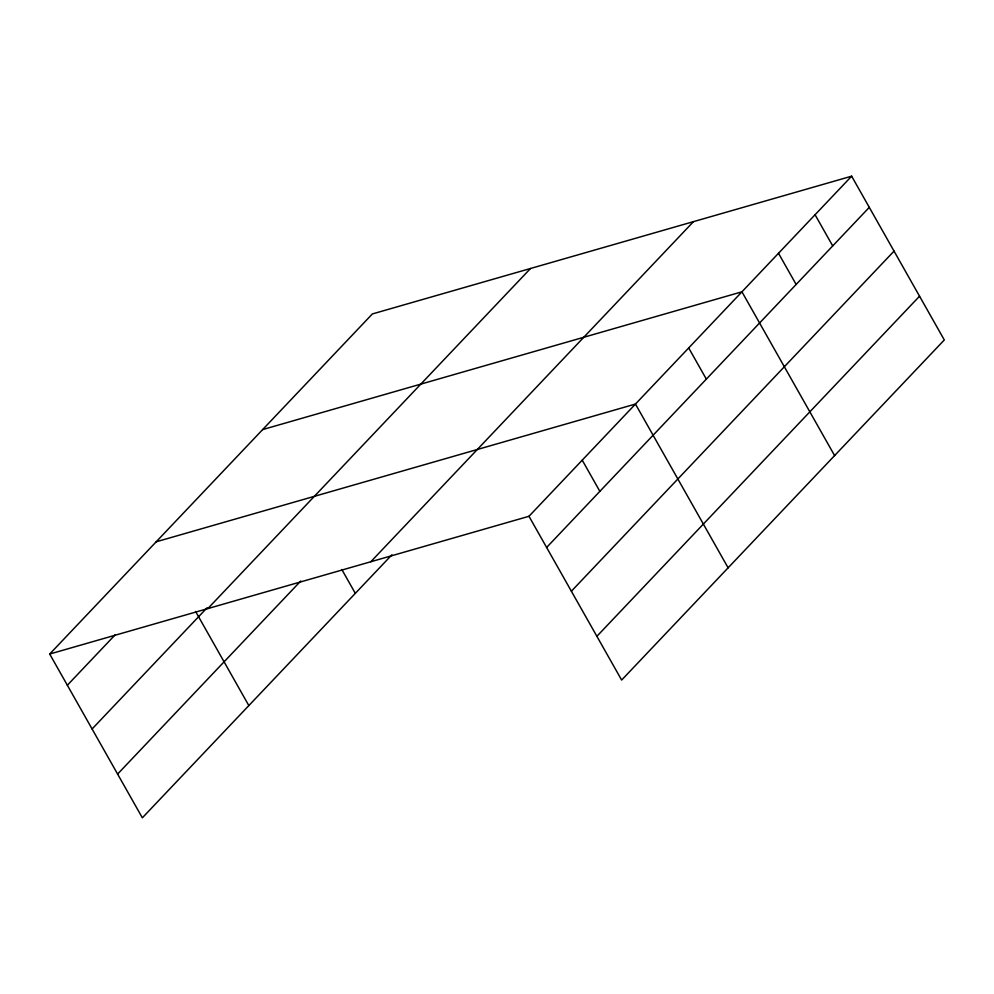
<?xml version="1.0" encoding="UTF-8"?>
<svg xmlns="http://www.w3.org/2000/svg" width="994" height="994" viewBox="0 0 994 994"><rect width="100%" height="100%" fill="white"/><g stroke="black" fill="none" stroke-linecap="round" stroke-linejoin="round"><path stroke-width="1.49" d="M391.884 554.814L142.353 817.813L49.7 654.04L372.365 313.942L851.647 176.186L944.3 339.96L621.635 680.058L528.982 516.284L851.647 176.186M67.344 685.226L115.254 634.719M92.094 728.975L207.1 607.769M207.858 608.577L530.523 268.479M117.603 774.065L300.747 581.018M370.812 561.747L693.477 221.65M546.625 547.458L869.278 207.373M571.376 591.219L894.041 251.122M596.885 636.297L919.549 296.2M262.652 429.582L741.934 291.814L834.6 455.587M156.182 541.805L635.452 404.049L728.117 567.822M49.7 654.04L528.982 516.284M815.068 214.729L832.711 245.916M778.501 253.271L796.144 284.458M688.693 347.937L706.336 379.112M582.223 460.16L599.867 491.347M341.812 569.487L355.318 593.356M195.582 611.447L248.835 705.578"/></g></svg>
